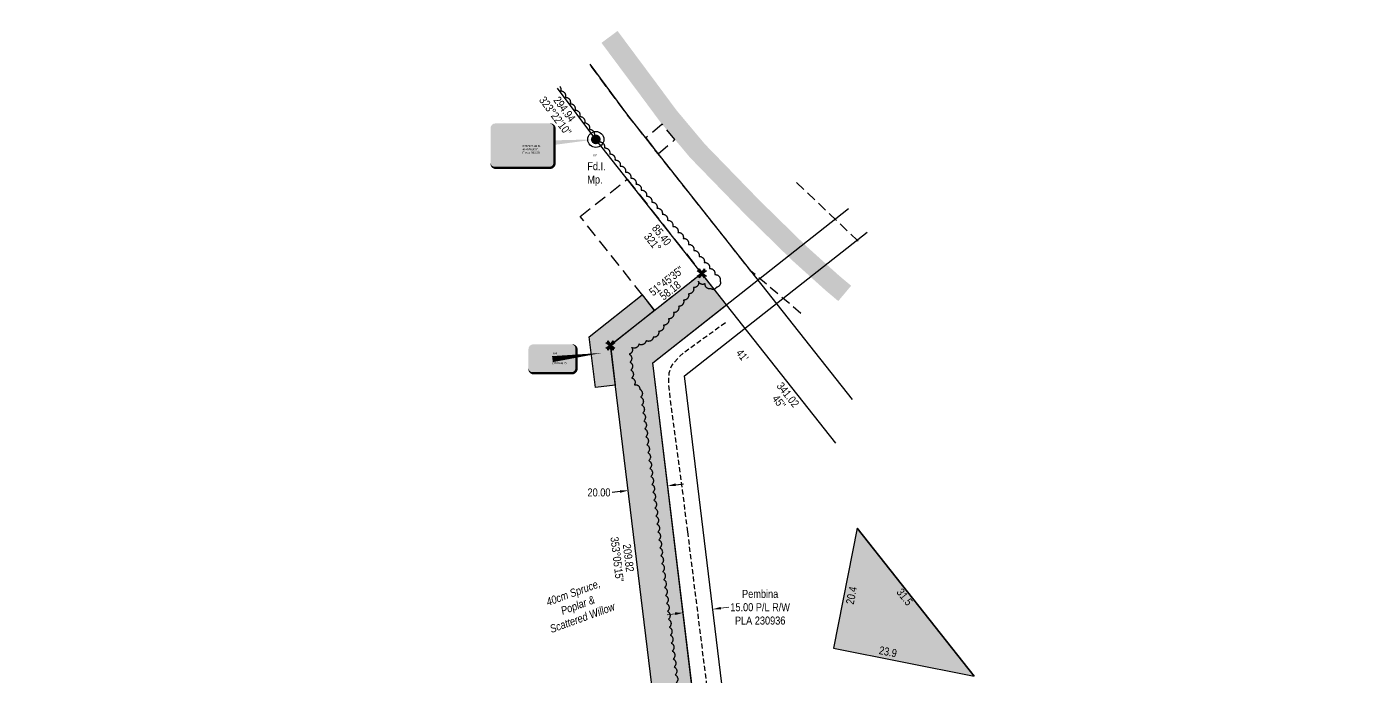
# Model space of a CAD drawing. Extents: x 413456 to 426437, y 6044251 to 6059667.
# Drawn here: x 423025 to 424707, y 6055695 to 6056507 of the extents above; entities that cross this region are included whole.
import ezdxf
from ezdxf.enums import TextEntityAlignment as Align

# ---------------------------------------------------------------- set-up
doc = ezdxf.new("R2018")
doc.units = 0
doc.header["$LTSCALE"] = 5
doc.header["$PDSIZE"] = 0.5
for name, pattern in [('0', [1, 1, 0]), ('foc-ACCESSROAD', [3.75, 2.5, -1.25]), ('HIDDEN2', [4.7625, 3.175, -1.5875]), ('UG_PIPE', [1.875, 1.25, -0.625])]:
    doc.linetypes.add(name, pattern=pattern)
doc.layers.get('Defpoints').update_dxf_attribs({"color": 9})
for name, color, linetype in [('35', 37, 'Continuous'), ('AS-PIPE-UG', 44, 'UG_PIPE'), ('AS-ROADS', 254, 'Continuous'), ('C-RW', 13, 'Continuous'), ('CG-NOTES', 7, 'Continuous'), ('F-AR', 190, 'foc-ACCESSROAD'), ('F-RW', 190, 'Continuous'), ('L-BD', 7, 'Continuous'), ('L-BD1', 253, 'Continuous'), ('L-MON', 1, 'Continuous'), ('L-MON-T', 1, 'Continuous'), ('P-PROPOSED', 10, 'Continuous'), ('P-PROPOSED-H', 21, 'Continuous'), ('P-TEMP-BLOCKS', 250, 'Continuous'), ('P-TEMP-H', 41, 'Continuous'), ('P-TEMP_WORKSPACE', 46, 'Continuous'), ('P-TXT', 4, 'Continuous'), ('T-BUSH', 110, '0'), ('T-BUSH-T', 110, 'Continuous'), ('T-EXISTING RTF', 220, 'HIDDEN2')]:
    doc.layers.add(name, color=color, linetype=linetype)
doc.layers.add('F-AR-T', color=190, linetype='Continuous', lineweight=9)
doc.layers.add('F-RW-T', color=190, linetype='Continuous', lineweight=9)
doc.styles.add('80CG', font='ARIALN.TTF', dxfattribs={"height": 10})
doc.styles.add('80L', font='ARIALN.TTF', dxfattribs={"height": 10})
doc.styles.add('80LS', font='ARIALNI.TTF', dxfattribs={"height": 10})
doc.styles.get("Standard").update_dxf_attribs({"font": 'ARIALN.TTF'})
doc.dimstyles.new('Compass 5 000', dxfattribs={"dimscale": 5, "dimtxt": 9, "dimasz": 2, "dimexe": 0.2, "dimexo": 0.0625, "dimgap": 0.5, "dimtad": 0, "dimtih": 1, "dimtoh": 1, "dimzin": 0, "dimdsep": 46, "dimtxsty": '80CG', "dimcen": 0.1, "dimse1": 1, "dimse2": 1, "dimclrd": 256, "dimclrt": 256, "dimaunit": 1, "dimadec": 4, "dimazin": 0, "dimtfac": 0.06, "dimtofl": 0, "dimtmove": 0, "dimatfit": 1, "dimfxl": 0.2, "dimtolj": 1, "dimtzin": 0, "dimlwd": -1, "dimarcsym": 0})

# ---------------------------------------------------------------- blocks, each defined once
blk = doc.blocks.new('*U66')
h = blk.add_hatch(color=254)
edge = h.paths.add_edge_path()
edge.add_line((-34, -28.5), (34, -28.5))
edge.add_arc((34, -22.5), 6, 270, 360)
edge.add_line((40, -22.5), (40, 21))
edge.add_arc((34, 21), 6, 0, 90)
edge.add_line((34, 27), (-34, 27))
edge.add_arc((-34, 21), 6, 90, 180)
edge.add_line((-40, 21), (-40, -22.5))
edge.add_arc((-34, -22.5), 6, 180, 270)
at = {"color": 1, "flags": 128}
blk.add_lwpolyline([(-34, -28.5, 3, 3, 0), (34, -28.5, 3, 3, 0.414214), (40, -22.5, 3, 3, 0), (40, 21, 3, 0, 0.414214), (34, 27, 0, 0, 0), (-34, 27, 0, 0, 0.414214), (-40, 21, 0, 0, 0), (-40, -22.5, 0, 3, 0.414214)], format="xyseb", close=True, dxfattribs=at)
blk.add_lwpolyline([(91.6, 7.1, 0, 10, 0), (0, 0, 5, 5, 0)], format="xyseb", dxfattribs=at)
at = {"color": 1, "lineweight": 30, "flags": 104}
blk.add_attdef('ENTER_TEXT', text='', height=10, dxfattribs=at).set_placement((-1, 0), align=Align.MIDDLE_CENTER)
blk = doc.blocks.new('*U75')
at = {"true_color": 0xff8aff}
h = blk.add_hatch(color=211, dxfattribs=at)
edge = h.paths.add_edge_path()
edge.add_line((-24, -17.7), (24, -17.7))
edge.add_arc((24, -11.7), 6, 270, 360)
edge.add_line((30, -11.7), (30, 12.5))
edge.add_arc((24, 12.5), 6, 0, 90)
edge.add_line((24, 18.5), (-24, 18.5))
edge.add_arc((-24, 12.5), 6, 90, 180)
edge.add_line((-30, 12.5), (-30, -11.7))
edge.add_arc((-24, -11.7), 6, 180, 270)
at = {"color": 250, "flags": 128}
blk.add_lwpolyline([(-24, -17.7, 3, 3, 0), (24, -17.7, 3, 3, 0.414214), (30, -11.7, 3, 3, 0), (30, 12.5, 3, 0, 0.414214), (24, 18.5, 0, 0, 0), (-24, 18.5, 0, 0, 0.414214), (-30, 12.5, 0, 0, 0), (-30, -11.7, 0, 3, 0.414214)], format="xyseb", close=True, dxfattribs=at)
at = {"flags": 128}
blk.add_lwpolyline([(61.9, 7.8, 0, 7.5, 0), (0, 0, 0, 0, 0)], format="xyseb", dxfattribs=at)
at = {"color": 250, "lineweight": 30, "flags": 104}
blk.add_attdef('TEMP_AREA_W1', text='', height=12, dxfattribs=at).set_placement((0, 8.3), align=Align.MIDDLE_CENTER)
blk.add_attdef('ENTER_TEXT', text='', height=9, dxfattribs=at).set_placement((0, -3.8), align=Align.TOP_CENTER)
blk = doc.blocks.new('*D193')
at = {"layer": 'Defpoints', "color": 0, "transparency": 16777216}
for p in [(423844.8, 6055774.2), (423859.6, 6055652.2), (423896.8, 6055656.7)]:
    blk.add_point(p, dxfattribs=at)
at = {"layer": 'F-RW-T', "transparency": 16777216}
for p, q in [((423891.9, 6055779.9), (423901.9, 6055781.1)), ((423834.9, 6055773), (423824.9, 6055771.8))]:
    blk.add_line(p, q, dxfattribs=at)
for points in [[(423891.7, 6055781.6), (423892.1, 6055778.3), (423882, 6055778.7)], [(423834.7, 6055774.7), (423835.1, 6055771.4), (423844.8, 6055774.2)]]:
    blk.add_solid(points, dxfattribs=at)
at = {"layer": 'F-RW-T', "transparency": 16777216, "insert": (423941, 6055781.1), "char_height": 10, "attachment_point": 5, "style": '80CG'}
blk.add_mtext('\\A1;Pembina\\P15.00 P/L R/W\\PPLA 230936', dxfattribs=at)
blk = doc.blocks.new('*D213')
at = {"layer": 'Defpoints', "color": 0, "transparency": 16777216}
for p in [(423825.5, 6055933), (423779.1, 6055900.9), (423828.7, 6055906.9)]:
    blk.add_point(p, dxfattribs=at)
at = {"layer": 'P-TXT', "transparency": 16777216}
for p, q in [((423835.5, 6055934.2), (423845.4, 6055935.4)), ((423766, 6055925.8), (423756.1, 6055924.6))]:
    blk.add_line(p, q, dxfattribs=at)
for points in [[(423835.3, 6055935.9), (423835.7, 6055932.6), (423825.5, 6055933)], [(423765.8, 6055927.5), (423766.2, 6055924.2), (423775.9, 6055927)]]:
    blk.add_solid(points, dxfattribs=at)
at = {"layer": 'P-TXT', "transparency": 16777216, "insert": (423739.7, 6055924.6), "char_height": 10, "attachment_point": 5, "style": '80CG'}
blk.add_mtext('\\A1;20.00', dxfattribs=at)
blk = doc.blocks.new('*U87')
at = {"layer": '35', "color": 3}
blk.add_circle((0, 0), 10, dxfattribs=at)
at = {"layer": '35', "color": 3, "lineweight": 30, "flags": 104}
blk.add_attdef('RP', text='', height=10, dxfattribs=at).set_placement((-3.4, -18.6), align=Align.MIDDLE_CENTER)
blk = doc.blocks.new('TEMP')
h = blk.add_hatch(color=255)
h.dxf.hatch_style = 1
h.paths.add_polyline_path([(0, 0.25), (-0.67, 1.15), (-0.67, 0.67), (-1.15, 0.67), (-0.25, 0), (-1.15, -0.67), (-0.67, -0.67), (-0.67, -1.15), (0, -0.25), (0.67, -1.15), (0.67, -0.67), (1.15, -0.67), (0.25, 0), (1.15, 0.67), (0.67, 0.67), (0.67, 1.15)])
h.paths.add_polyline_path([(0.57, 0.85), (0.57, 0.57), (0.85, 0.57), (0.08, 0), (0.85, -0.57), (0.57, -0.57), (0.57, -0.85), (0, -0.08), (-0.57, -0.85), (-0.57, -0.57), (-0.85, -0.57), (-0.08, 0), (-0.85, 0.57), (-0.57, 0.57), (-0.57, 0.85), (0, 0.08)], flags=16)
h = blk.add_hatch(color=1)
h.dxf.hatch_style = 1
h.paths.add_polyline_path([(0, 0.08), (-0.57, 0.85), (-0.57, 0.57), (-0.85, 0.57), (-0.08, 0), (-0.85, -0.57), (-0.57, -0.57), (-0.57, -0.85), (0, -0.08), (0.57, -0.85), (0.57, -0.57), (0.85, -0.57), (0.08, 0), (0.85, 0.57), (0.57, 0.57), (0.57, 0.85)])
at = {"color": 1}
for p, q in [((-0.08, 0), (0.08, 0)), ((0, 0.08), (0, -0.08))]:
    blk.add_line(p, q, dxfattribs=at)
at = {"color": 255, "flags": 128}
blk.add_lwpolyline([(-0.25, 0), (-1.15, 0.67), (-0.67, 0.67), (-0.67, 1.15), (0, 0.25), (0.67, 1.15), (0.67, 0.67), (1.15, 0.67), (0.25, 0), (1.15, -0.67), (0.67, -0.67), (0.67, -1.15), (0, -0.25), (-0.67, -1.15), (-0.67, -0.67), (-1.15, -0.67)], close=True, dxfattribs=at)
at = {"color": 1, "flags": 128}
blk.add_lwpolyline([(-0.08, 0), (-0.85, 0.57), (-0.57, 0.57), (-0.57, 0.85), (0, 0.08), (0.57, 0.85), (0.57, 0.57), (0.85, 0.57), (0.08, 0), (0.85, -0.57), (0.57, -0.57), (0.57, -0.85), (0, -0.08), (-0.57, -0.85), (-0.57, -0.57), (-0.85, -0.57)], close=True, dxfattribs=at)
blk = doc.blocks.new('fdia')
at = {"color": 255, "const_width": 1}
blk.add_lwpolyline([(-0.5, 0, 1), (0.5, 0, 1)], format="xyb", close=True, dxfattribs=at)
blk = doc.blocks.new('Fdiaa')
blk.add_blockref('fdia', (0, 0))
blk = doc.blocks.new('fdib')
at = {"color": 1, "const_width": 1.6}
blk.add_lwpolyline([(-0.4, 0, 1), (0.4, 0, 1)], format="xyb", close=True, dxfattribs=at)
at = {"color": 1}
blk.add_circle((0, 0), 0.8, dxfattribs=at)
blk = doc.blocks.new('Fdibb')
blk.add_blockref('fdib', (0, 0))
blk = doc.blocks.new('fdicc')
for name in ['Fdibb', 'Fdiaa']:
    blk.add_blockref(name, (0, 0))
blk = doc.blocks.new('FDI')
blk.add_blockref('fdicc', (0, 0))
blk = doc.blocks.new('*D312')
at = {"layer": 'Defpoints', "color": 0, "transparency": 16777216}
for p in [(423034.9, 6055749.4), (423025.2, 6055700.3), (423962.4, 6055566.2)]:
    blk.add_point(p, dxfattribs=at)
at = {"layer": 'F-AR-T', "transparency": 16777216}
for p, q in [((423964.4, 6055576), (423972.7, 6055618.3)), ((423972.7, 6055618.3), (423982.7, 6055618.3)), ((423950.8, 6055507.4), (423948.9, 6055497.5))]:
    blk.add_line(p, q, dxfattribs=at)
for points in [[(423962.7, 6055576.3), (423966, 6055575.7), (423962.4, 6055566.2)], [(423949.2, 6055507.7), (423952.4, 6055507), (423952.7, 6055517.2)]]:
    blk.add_solid(points, dxfattribs=at)
at = {"layer": 'F-AR-T', "transparency": 16777216, "insert": (424017, 6055618.3), "char_height": 10, "attachment_point": 5, "style": '80CG'}
blk.add_mtext('\\A1;CNRL\\P20.00 A/R\\PLOC 250327', dxfattribs=at)

msp = doc.modelspace()

# ---------------------------------------------------------------- hatches: boundary and pattern name
at = {"layer": 'P-PROPOSED-H'}
h = msp.add_hatch(color=256, dxfattribs=at)
h.dxf.hatch_style = 1
h.paths.add_polyline_path([(425866.303, 6055465.399), (425867.277, 6055515.368), (425308.022, 6055526.264), (425303.017, 6055254.259), (425314.717, 6055201.484), (425334.592, 6055159.609), (425373.424, 6055110.439), (424932.196, 6054761.978), (424429.85, 6054874.069), (424102.192, 6055288.969), (423819.872, 6055344.717), (423867.537, 6055586.102), (423806.853, 6056086.617), (423899.018, 6056159.25), (423868.04, 6056198.47), (423753.857, 6056108.485), (423816.965, 6055587.982), (423761.159, 6055305.368), (424074.406, 6055243.512), (424401.634, 6054829.158), (424944.515, 6054708.022), (425443.621, 6055102.193), (425377.318, 6055186.146), (425362.288, 6055217.813), (425353.096, 6055259.277), (425357.071, 6055475.32)])
at = {"layer": 'P-TEMP-H'}
h = msp.add_hatch(color=256, dxfattribs=at)
h.dxf.hatch_style = 1
h.paths.add_polyline_path([(423793.698, 6056171.705), (423809.241, 6056152.026), (423753.837, 6056108.48), (423759.851, 6056058.865), (423735.043, 6056055.858), (423727.339, 6056119.415)])
h = msp.add_hatch(color=256, dxfattribs=at)
h.dxf.hatch_style = 1
h.paths.add_polyline_path([(424062.141, 6055880.152), (424208.217, 6055695.127), (424062.141, 6055880.152), (424032.458, 6055729.834), (424208.217, 6055695.127)])

# ---------------------------------------------------------------- linework, layer by layer
at = {"layer": 'AS-PIPE-UG', "flags": 128}
for points in [[(423897.517, 6056136.509), (423844.957, 6056098.824)], [(423844.957, 6056098.824), (423844.957, 6056098.824), (423840.679, 6056094.931), (423830.564, 6056083.641), (423827.012, 6056073.684), (423826.399, 6056061.394), (423828.304, 6056041.881), (423843.692, 6055927.581), (423850.221, 6055875.221)], [(423850.221, 6055875.221), (423883.654, 6055607.134), (423886.949, 6055599.399), (423892.249, 6055589.109), (423937.394, 6055528.561)]]:
    msp.add_lwpolyline(points, dxfattribs=at)
at = {"layer": 'AS-ROADS', "const_width": 24.989, "flags": 128}
msp.add_lwpolyline([(423752.858, 6056494.076), (423801.874, 6056428.161), (423826.617, 6056394.734), (423862.847, 6056351.486), (423931.317, 6056280.946), (423989.719, 6056223.739), (424031.534, 6056186.089), (424046.614, 6056173.436)], dxfattribs=at)
at = {"layer": 'C-RW'}
for points in [[(423728.189, 6056459.889), (423775.429, 6056396.351), (424056.112, 6056040.994)], [(424035.635, 6055986.287), (423735.757, 6056365.946), (423688.082, 6056430.069)]]:
    msp.add_lwpolyline(points, dxfattribs=at)
at = {"layer": 'F-AR', "flags": 128}
for points in [[(423991.825, 6056148.52), (423969.862, 6056167.128), (423929.411, 6056201.403), (423775.429, 6056396.351), (423728.189, 6056459.889)], [(423986.577, 6056312.144), (424062.243, 6056239.927), (424067.387, 6056235.456)]]:
    msp.add_lwpolyline(points, dxfattribs=at)
at = {"layer": 'F-RW'}
for p, q in [((423806.853, 6056086.617), (424051.474, 6056279.397)), ((423846.6, 6056070.215), (424074.675, 6056249.957)), ((423867.537, 6055586.102), (423806.853, 6056086.617)), ((423903.481, 6055601.068), (423846.6, 6056070.215))]:
    msp.add_line(p, q, dxfattribs=at)
at = {"layer": 'P-PROPOSED'}
msp.add_lwpolyline([(424932.196, 6054761.978), (424429.85, 6054874.069), (424102.192, 6055288.969), (423819.872, 6055344.717), (423867.537, 6055586.102), (423806.853, 6056086.617), (423899.018, 6056159.25), (423868.04, 6056198.47), (423753.857, 6056108.485), (423816.965, 6055587.982), (423761.159, 6055305.368), (424074.406, 6055243.512), (424401.634, 6054829.158), (424944.515, 6054708.022)], dxfattribs=at)
at = {"layer": 'P-TEMP_WORKSPACE'}
for points in [[(423759.954, 6056058.736), (423735.146, 6056055.729), (423727.447, 6056119.248), (423793.673, 6056171.688), (423809.186, 6056152.097), (423753.94, 6056108.351)], [(424062.141, 6055880.152), (424208.217, 6055695.127), (424062.141, 6055880.152), (424032.458, 6055729.834), (424208.217, 6055695.127)]]:
    msp.add_lwpolyline(points, close=True, dxfattribs=at)
at = {"layer": 'T-BUSH', "flags": 128}
msp.add_lwpolyline([(423690.808, 6056432.096, -0.24312358), (423691.7, 6056426.565, -0.52056705), (423697.692, 6056418.565, -0.52056705), (423703.684, 6056410.564, -0.52056705), (423709.675, 6056402.563, -0.52056705), (423715.667, 6056394.563, -0.52056705), (423721.659, 6056386.562, -0.52056705), (423727.651, 6056378.561, -0.52056705), (423733.643, 6056370.561, -0.52056705), (423739.915, 6056362.787, -0.52056705), (423746.479, 6056355.248, -0.52056705), (423753.043, 6056347.71, -0.52056705), (423759.607, 6056340.171, -0.52056705), (423766.171, 6056332.633, -0.52056705), (423772.735, 6056325.095, -0.52056705), (423779.299, 6056317.556, -0.52056705), (423785.863, 6056310.018, -0.52056705), (423792.426, 6056302.479, -0.52056705), (423798.99, 6056294.941, -0.52056705), (423805.554, 6056287.402, -0.52056705), (423812.118, 6056279.864, -0.52056705), (423818.682, 6056272.325, -0.52056705), (423825.246, 6056264.787, -0.52056705), (423831.81, 6056257.249, -0.52056705), (423838.374, 6056249.71, -0.52056705), (423844.938, 6056242.172, -0.52056705), (423851.501, 6056234.633, -0.52056705), (423858.065, 6056227.095, -0.52056705), (423864.629, 6056219.556, -0.52056705), (423871.193, 6056212.018, -0.52056705), (423877.757, 6056204.479, -0.52056705), (423884.321, 6056196.941, -0.52056705), (423890.885, 6056189.403, -0.52056705), (423885.983, 6056180.917, -0.52056705), (423879.711, 6056179.162, -0.52056705), (423872.168, 6056185.721, -0.52056705), (423863.98, 6056188.534, -0.52056705), (423857.752, 6056180.716, -0.52056705), (423851.525, 6056172.897, -0.52056705), (423845.297, 6056165.079, -0.52056705), (423839.069, 6056157.26, -0.52056705), (423832.841, 6056149.442, -0.52056705), (423826.614, 6056141.623, -0.52056705), (423820.386, 6056133.805, -0.52056705), (423814.158, 6056125.987, -0.52056705), (423807.567, 6056118.624, -0.52056705), (423798.555, 6056114.301, -0.52056705), (423789.542, 6056109.979, -0.52056705), (423780.529, 6056105.657, -0.52056705), (423777.431, 6056097.517, -0.52056705), (423778.468, 6056087.575, -0.52056705), (423779.505, 6056077.634, -0.52056705), (423780.542, 6056067.692, -0.52056705), (423783.862, 6056059.123, -0.52056705), (423790.602, 6056053.762, -0.52056705), (423791.862, 6056043.846, -0.52056705), (423793.123, 6056033.93, -0.52056705), (423794.383, 6056024.014, -0.52056705), (423795.644, 6056014.098, -0.52056705), (423796.904, 6056004.183, -0.52056705), (423798.165, 6055994.267, -0.52056705), (423799.425, 6055984.351, -0.52056705), (423800.686, 6055974.435, -0.52056705), (423801.946, 6055964.519, -0.52056705), (423803.207, 6055954.603, -0.52056705), (423804.467, 6055944.688, -0.52056705), (423805.728, 6055934.772, -0.52056705), (423806.989, 6055924.856, -0.52056705), (423808.249, 6055914.94, -0.52056705), (423809.51, 6055905.024, -0.52056705), (423810.77, 6055895.108, -0.52056705), (423812.031, 6055885.193, -0.52056705), (423813.27, 6055875.274, -0.52056705), (423814.47, 6055865.351, -0.52056705), (423815.669, 6055855.427, -0.52056705), (423816.869, 6055845.504, -0.52056705), (423818.068, 6055835.58, -0.52056705), (423819.268, 6055825.657, -0.52056705), (423820.467, 6055815.734, -0.52056705), (423821.667, 6055805.81, -0.52056705), (423822.866, 6055795.887, -0.52056705), (423824.066, 6055785.963, -0.52056705), (423825.265, 6055776.04, -0.52056705), (423826.465, 6055766.117, -0.52056705), (423827.664, 6055756.193, -0.52056705), (423828.864, 6055746.27, -0.52056705), (423830.063, 6055736.346, -0.52056705), (423831.263, 6055726.423, -0.52056705), (423832.462, 6055716.5, -0.52056705), (423833.662, 6055706.576, -0.52056705), (423834.861, 6055696.653, -0.52056705), (423836.061, 6055686.729, -0.52056705), (423837.26, 6055676.806, -0.52056705), (423838.46, 6055666.883, -0.52056705), (423839.66, 6055656.959, -0.52056705), (423840.859, 6055647.036, -0.52056705), (423842.059, 6055637.112, -0.52056705), (423843.258, 6055627.189, -0.52056705), (423842.763, 6055618.461, -0.52056705), (423833.012, 6055616.265, -0.52056705), (423823.26, 6055614.069, -0.52056705), (423818.63, 6055607.579, -0.52056705), (423820.937, 6055597.854, -0.52056705), (423823.243, 6055588.128, -0.52056705), (423825.55, 6055578.402, -0.52056705), (423827.856, 6055568.676, -0.52056705), (423824.765, 6055564.137, -0.52056705), (423814.954, 6055566.052, -0.52056705), (423805.144, 6055567.968, -0.52056705), (423795.334, 6055569.884, -0.52056705), (423785.523, 6055571.799, -0.52056705), (423775.713, 6055573.715, -0.52056705), (423765.902, 6055575.631, -0.52056705), (423756.092, 6055577.546, -0.52056705), (423746.282, 6055579.462, -0.52056705), (423734.224, 6055581.817)], format="xyb", dxfattribs=at)
at = {"layer": 'T-EXISTING RTF'}
for points in [[(423834.605, 6056365.741), (423818.558, 6056384.896), (423798.048, 6056367.714), (423813.543, 6056348.096)], [(423809.186, 6056152.097), (423716.253, 6056269.754), (423775.106, 6056316.128), (423868.04, 6056198.47)]]:
    msp.add_lwpolyline(points, close=True, dxfattribs=at)

# ---------------------------------------------------------------- block references
at = {"color": 6}
ref = msp.add_blockref('*U87', (423735.757, 6056365.946), dxfattribs=at)
lines = msp.add_mtext('RP', dxfattribs={"layer": '35', "color": 3, "insert": (423732.322, 6056347.35), "char_height": 2.5, "attachment_point": 1, "bg_fill": 3, "box_fill_scale": 1.15, "bg_fill_color": 256, "bg_fill_transparency": 0})
ref.add_attrib('RP', '', (423732.322, 6056347.35), dxfattribs={"flags": 104}).embed_mtext(lines)
at = {"layer": 'CG-NOTES', "color": 6}
ref = msp.add_blockref('*U66', (423644.207, 6056358.875), dxfattribs=dict(at, xscale=0.99956357, yscale=0.99956357, zscale=0.99956357))
lines = msp.add_mtext('6057920.43 N.\\P414926.99 E.\\PElev.= 830.38', dxfattribs={"layer": '0', "color": 1, "insert": (423644.207, 6056358.875), "char_height": 2.5, "attachment_point": 1})
ref.add_attrib('ENTER_TEXT', '', (423644.207, 6056358.875), dxfattribs={"flags": 104}).embed_mtext(lines)
at = {"layer": 'L-MON', "xscale": 4.997817849999914, "yscale": 4.997817849999914, "zscale": 4.997817849999914}
msp.add_blockref('FDI', (423735.757, 6056365.946), dxfattribs=at)
at = {"layer": 'L-MON', "color": 3, "xscale": 4.997817849999914, "yscale": 4.997817849999914, "zscale": 4.997817849999914}
for p in [(423868.04, 6056198.47), (423753.94, 6056108.351)]:
    msp.add_blockref('TEMP', p, dxfattribs=at)
at = {"layer": 'P-TEMP-BLOCKS'}
ref = msp.add_blockref('*U75', (423681.582, 6056091.28), dxfattribs=dict(at, xscale=0.99956357, yscale=0.99956357, zscale=0.99956357))
lines = msp.add_mtext('W4', dxfattribs={"layer": '0', "color": 250, "insert": (423682.126, 6056099.704), "char_height": 2.5, "attachment_point": 1})
ref.add_attrib('TEMP_AREA_W1', '', (423682.126, 6056099.704), dxfattribs={"flags": 104}).embed_mtext(lines)
lines = msp.add_mtext('(10.0x48.2)', dxfattribs={"layer": '0', "color": 250, "insert": (423681.588, 6056087.504), "char_height": 2.5, "attachment_point": 1})
ref.add_attrib('ENTER_TEXT', '', (423681.588, 6056087.504), dxfattribs={"flags": 104}).embed_mtext(lines)

# ---------------------------------------------------------------- texts
at = {"layer": 'L-BD'}
for s, p in [('85.40', (423818.012, 6056246.48)), ('321°', (423806.83, 6056237.647)), ("41'", (423918.731, 6056095.976)), ('341.02', (423975.782, 6056046.737)), ("45''", (423964.6, 6056037.904))]:
    msp.add_text(s, height=10, rotation=308.303907, dxfattribs=at).set_placement(p, align=Align.MIDDLE_CENTER)
at = {"layer": 'L-BD1'}
for s, height, rotation, p in [('323°22\'10"', 10, 306.630575, (423685.198, 6056395.276)), ('294.94', 10, 306.630575, (423696.634, 6056403.778)), ('51°45\'35"', 9.9956, 38.24085, (423823.821, 6056189.024)), ('58.18', 9.9956, 38.24085, (423828.591, 6056177.133)), ('353°05\'15"', 9.9956, 276.91305, (423762.362, 6055841.102)), ('209.82', 9.9956, 276.91305, (423776.503, 6055842.817))]:
    msp.add_text(s, height=height, rotation=rotation, dxfattribs=at).set_placement(p, align=Align.MIDDLE_CENTER)
at = {"layer": 'L-MON-T', "insert": (423725.089, 6056337.463), "char_height": 9.99564, "attachment_point": 1, "style": '80L'}
msp.add_mtext_dynamic_manual_height_columns('\\pxql;Fd.I.\\PMp.', width=22.02483, gutter_width=49.956, heights=[0], dxfattribs=at)
at = {"layer": 'P-TEMP_WORKSPACE'}
for s, rotation, p in [('20.4', 78.82975, (424054.993, 6055795.86)), ('31.5', 308.290888, (424121.527, 6055794.016)), ('23.9', 348.82975, (424100.653, 6055725.5))]:
    msp.add_text(s, height=9.9956, rotation=rotation, dxfattribs=at).set_placement(p, align=Align.MIDDLE_CENTER)
at = {"layer": 'T-BUSH-T', "insert": (423705.853, 6055804.135), "char_height": 9.99564, "width": 96.18268, "attachment_point": 2, "rotation": 20, "style": '80LS'}
msp.add_mtext('40cm Spruce, Poplar &  \\PScattered Willow  ', dxfattribs=at)

# ---------------------------------------------------------------- dimensions: what is measured, and where the dimension line sits
at = {"layer": 'F-AR-T', "color": 6}
dim = msp.add_linear_dim(base=(423962.424, 6055566.193), p1=(423025.182, 6055700.341), p2=(423034.865, 6055749.372), angle=78.828676, text='CNRL\\P20.00 A/R\\PLOC 250327', dimstyle='Compass 5 000', dxfattribs=at)
dim.commit()
dim.dimension.update_dxf_attribs({"geometry": '*D312', "text_midpoint": (424017.017, 6055618.295), "dimtype": 161})
at = {"layer": 'F-RW-T'}
dim = msp.add_linear_dim(base=(423844.79, 6055774.21), p1=(423896.809, 6055656.69), p2=(423859.581, 6055652.177), angle=186.910929, text='Pembina\\P15.00 P/L R/W\\PPLA 230936', dimstyle='Compass 5 000', dxfattribs=at)
dim.commit()
dim.dimension.update_dxf_attribs({"geometry": '*D193', "text_midpoint": (423940.958, 6055781.129), "dimtype": 161})
at = {"layer": 'P-TXT', "color": 3}
dim = msp.add_linear_dim(base=(423825.541, 6055933.025), p1=(423779.094, 6055900.871), p2=(423828.709, 6055906.885), angle=6.910929, text='20.00', dimstyle='Compass 5 000', dxfattribs=at)
dim.commit()
dim.dimension.update_dxf_attribs({"geometry": '*D213', "text_midpoint": (423739.679, 6055924.605), "dimtype": 161})

doc.saveas('drawing.dxf')
